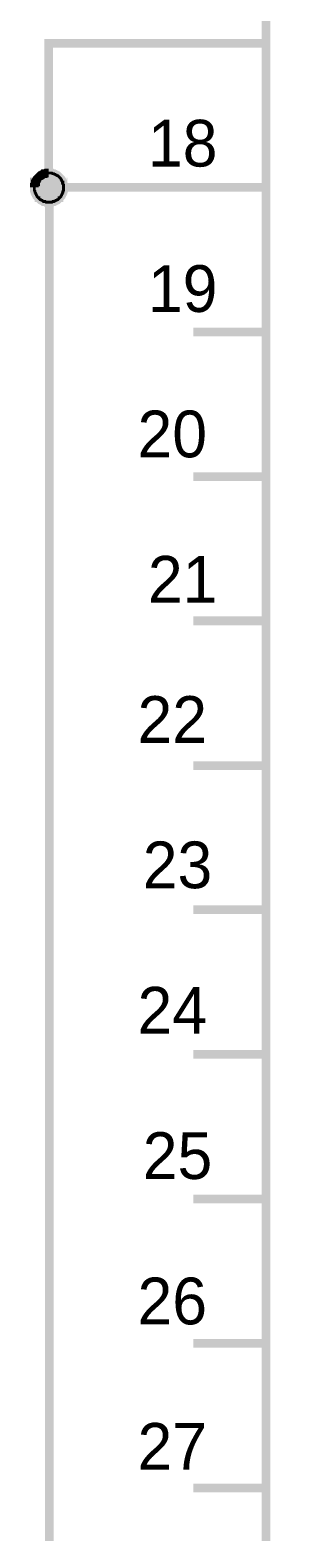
# Model space of a CAD drawing. Header units: millimetres. Extents: x 0 to 841, y 0 to 594.
# Drawn here: x 676.8 to 685.9, y 186 to 237.9 of the extents above; entities that cross this region are included whole.
import ezdxf

# ---------------------------------------------------------------- set-up
doc = ezdxf.new("R2010")
doc.units = ezdxf.units.MM
doc.layers.add('Sheet', color=255, linetype='Continuous')

msp = doc.modelspace()

# ---------------------------------------------------------------- linework, layer by layer
at = {"layer": 'Sheet', "const_width": 0.3}
msp.add_lwpolyline([(685.008, 322.469), (742.5, 322.469), (742.5, 147.467), (685.008, 147.467), (685.008, 322.469)], close=True, dxfattribs=at)
at = {"layer": 'Sheet'}
for points, const_width in [([(682.493, 237.483), (677.485, 237.483), (677.485, 232.497)], 0.3), ([(684.986, 237.483), (682.493, 237.483)], 0.3), ([(676.991, 232.497), (676.991, 232.52), (676.991, 232.542), (676.991, 232.565), (676.991, 232.587), (677.013, 232.61), (677.013, 232.632), (677.013, 232.677), (677.036, 232.677), (677.036, 232.699), (677.058, 232.722), (677.058, 232.744), (677.08, 232.767), (677.08, 232.789), (677.103, 232.812), (677.125, 232.834), (677.148, 232.857), (677.148, 232.857), (677.17, 232.879), (677.193, 232.902), (677.215, 232.902), (677.238, 232.924), (677.26, 232.924), (677.283, 232.946), (677.283, 232.946), (677.305, 232.969), (677.35, 232.969), (677.372, 232.969), (677.395, 232.991), (677.417, 232.991), (677.44, 232.991), (677.462, 232.991), (677.485, 232.991)], 0.3), ([(676.991, 232.497), (676.991, 232.52), (676.991, 232.542), (676.991, 232.565), (676.991, 232.587), (677.013, 232.61), (677.013, 232.632), (677.013, 232.677), (677.036, 232.677), (677.036, 232.699), (677.058, 232.722), (677.058, 232.744), (677.08, 232.767), (677.08, 232.789), (677.103, 232.812), (677.125, 232.834), (677.148, 232.857), (677.148, 232.857), (677.17, 232.879), (677.193, 232.902), (677.215, 232.902), (677.238, 232.924), (677.26, 232.924), (677.283, 232.946), (677.283, 232.946), (677.305, 232.969), (677.35, 232.969), (677.372, 232.969), (677.395, 232.991), (677.417, 232.991), (677.44, 232.991), (677.462, 232.991), (677.485, 232.991)], 0.3), ([(676.991, 232.497), (676.991, 232.52), (676.991, 232.542), (676.991, 232.565), (676.991, 232.587), (677.013, 232.61), (677.013, 232.632), (677.013, 232.677), (677.036, 232.677), (677.036, 232.699), (677.058, 232.722), (677.058, 232.744), (677.08, 232.767), (677.08, 232.789), (677.103, 232.812), (677.125, 232.834), (677.148, 232.857), (677.148, 232.857), (677.17, 232.879), (677.193, 232.902), (677.215, 232.902), (677.238, 232.924), (677.26, 232.924), (677.283, 232.946), (677.283, 232.946), (677.305, 232.969), (677.35, 232.969), (677.372, 232.969), (677.395, 232.991), (677.417, 232.991), (677.44, 232.991), (677.462, 232.991), (677.485, 232.991)], 0.3), ([(676.991, 232.497), (676.991, 232.52), (676.991, 232.542), (676.991, 232.565), (676.991, 232.587), (677.013, 232.61), (677.013, 232.632), (677.013, 232.677), (677.036, 232.677), (677.036, 232.699), (677.058, 232.722), (677.058, 232.744), (677.08, 232.767), (677.08, 232.789), (677.103, 232.812), (677.125, 232.834), (677.148, 232.857), (677.148, 232.857), (677.17, 232.879), (677.193, 232.902), (677.215, 232.902), (677.238, 232.924), (677.26, 232.924), (677.283, 232.946), (677.283, 232.946), (677.305, 232.969), (677.35, 232.969), (677.372, 232.969), (677.395, 232.991), (677.417, 232.991), (677.44, 232.991), (677.462, 232.991), (677.485, 232.991)], 0.3), ([(676.991, 232.497), (676.991, 232.52), (676.991, 232.542), (676.991, 232.565), (676.991, 232.587), (677.013, 232.61), (677.013, 232.632), (677.013, 232.677), (677.036, 232.677), (677.036, 232.699), (677.058, 232.722), (677.058, 232.744), (677.08, 232.767), (677.08, 232.789), (677.103, 232.812), (677.125, 232.834), (677.148, 232.857), (677.148, 232.857), (677.17, 232.879), (677.193, 232.902), (677.215, 232.902), (677.238, 232.924), (677.26, 232.924), (677.283, 232.946), (677.283, 232.946), (677.305, 232.969), (677.35, 232.969), (677.372, 232.969), (677.395, 232.991), (677.417, 232.991), (677.44, 232.991), (677.462, 232.991), (677.485, 232.991)], 0.0991), ([(676.991, 232.497), (676.991, 232.52), (676.991, 232.542), (676.991, 232.565), (676.991, 232.587), (677.013, 232.61), (677.013, 232.632), (677.013, 232.677), (677.036, 232.677), (677.036, 232.699), (677.058, 232.722), (677.058, 232.744), (677.08, 232.767), (677.08, 232.789), (677.103, 232.812), (677.125, 232.834), (677.148, 232.857), (677.148, 232.857), (677.17, 232.879), (677.193, 232.902), (677.215, 232.902), (677.238, 232.924), (677.26, 232.924), (677.283, 232.946), (677.283, 232.946), (677.305, 232.969), (677.35, 232.969), (677.372, 232.969), (677.395, 232.991), (677.417, 232.991), (677.44, 232.991), (677.462, 232.991), (677.485, 232.991)], 0.0991), ([(676.991, 232.497), (676.991, 232.52), (676.991, 232.542), (676.991, 232.565), (676.991, 232.587), (677.013, 232.61), (677.013, 232.632), (677.013, 232.677), (677.036, 232.677), (677.036, 232.699), (677.058, 232.722), (677.058, 232.744), (677.08, 232.767), (677.08, 232.789), (677.103, 232.812), (677.125, 232.834), (677.148, 232.857), (677.148, 232.857), (677.17, 232.879), (677.193, 232.902), (677.215, 232.902), (677.238, 232.924), (677.26, 232.924), (677.283, 232.946), (677.283, 232.946), (677.305, 232.969), (677.35, 232.969), (677.372, 232.969), (677.395, 232.991), (677.417, 232.991), (677.44, 232.991), (677.462, 232.991), (677.485, 232.991)], 0.0991), ([(676.991, 232.497), (676.991, 232.52), (676.991, 232.542), (676.991, 232.565), (676.991, 232.587), (677.013, 232.61), (677.013, 232.632), (677.013, 232.677), (677.036, 232.677), (677.036, 232.699), (677.058, 232.722), (677.058, 232.744), (677.08, 232.767), (677.08, 232.789), (677.103, 232.812), (677.125, 232.834), (677.148, 232.857), (677.148, 232.857), (677.17, 232.879), (677.193, 232.902), (677.215, 232.902), (677.238, 232.924), (677.26, 232.924), (677.283, 232.946), (677.283, 232.946), (677.305, 232.969), (677.35, 232.969), (677.372, 232.969), (677.395, 232.991), (677.417, 232.991), (677.44, 232.991), (677.462, 232.991), (677.485, 232.991)], 0.0991), ([(677.485, 232.991), (677.485, 232.991)], 0.3), ([(677.485, 232.991), (677.507, 232.991), (677.53, 232.991), (677.575, 232.991), (677.597, 232.991), (677.619, 232.969), (677.642, 232.969), (677.664, 232.969), (677.687, 232.946), (677.709, 232.946), (677.732, 232.924), (677.754, 232.924), (677.777, 232.902), (677.799, 232.902), (677.822, 232.879), (677.844, 232.857), (677.844, 232.857), (677.866, 232.834), (677.889, 232.812), (677.911, 232.789), (677.911, 232.767), (677.934, 232.744), (677.934, 232.722), (677.956, 232.699), (677.956, 232.677), (677.979, 232.677), (677.979, 232.632), (677.979, 232.61), (678.001, 232.587), (678.001, 232.565), (678.001, 232.542), (678.001, 232.52), (678.001, 232.497)], 0.3), ([(677.485, 232.991), (677.485, 232.991)], 0.3), ([(677.485, 232.991), (677.507, 232.991), (677.53, 232.991), (677.575, 232.991), (677.597, 232.991), (677.619, 232.969), (677.642, 232.969), (677.664, 232.969), (677.687, 232.946), (677.709, 232.946), (677.732, 232.924), (677.754, 232.924), (677.777, 232.902), (677.799, 232.902), (677.822, 232.879), (677.844, 232.857), (677.844, 232.857), (677.866, 232.834), (677.889, 232.812), (677.911, 232.789), (677.911, 232.767), (677.934, 232.744), (677.934, 232.722), (677.956, 232.699), (677.956, 232.677), (677.979, 232.677), (677.979, 232.632), (677.979, 232.61), (678.001, 232.587), (678.001, 232.565), (678.001, 232.542), (678.001, 232.52), (678.001, 232.497)], 0.3), ([(677.485, 232.991), (677.485, 232.991)], 0.3), ([(677.485, 232.991), (677.507, 232.991), (677.53, 232.991), (677.575, 232.991), (677.597, 232.991), (677.619, 232.969), (677.642, 232.969), (677.664, 232.969), (677.687, 232.946), (677.709, 232.946), (677.732, 232.924), (677.754, 232.924), (677.777, 232.902), (677.799, 232.902), (677.822, 232.879), (677.844, 232.857), (677.844, 232.857), (677.866, 232.834), (677.889, 232.812), (677.911, 232.789), (677.911, 232.767), (677.934, 232.744), (677.934, 232.722), (677.956, 232.699), (677.956, 232.677), (677.979, 232.677), (677.979, 232.632), (677.979, 232.61), (678.001, 232.587), (678.001, 232.565), (678.001, 232.542), (678.001, 232.52), (678.001, 232.497)], 0.3), ([(677.485, 232.991), (677.485, 232.991)], 0.3), ([(677.485, 232.991), (677.507, 232.991), (677.53, 232.991), (677.575, 232.991), (677.597, 232.991), (677.619, 232.969), (677.642, 232.969), (677.664, 232.969), (677.687, 232.946), (677.709, 232.946), (677.732, 232.924), (677.754, 232.924), (677.777, 232.902), (677.799, 232.902), (677.822, 232.879), (677.844, 232.857), (677.844, 232.857), (677.866, 232.834), (677.889, 232.812), (677.911, 232.789), (677.911, 232.767), (677.934, 232.744), (677.934, 232.722), (677.956, 232.699), (677.956, 232.677), (677.979, 232.677), (677.979, 232.632), (677.979, 232.61), (678.001, 232.587), (678.001, 232.565), (678.001, 232.542), (678.001, 232.52), (678.001, 232.497)], 0.3), ([(677.485, 232.991), (677.485, 232.991)], 0.0991), ([(677.485, 232.991), (677.507, 232.991), (677.53, 232.991), (677.575, 232.991), (677.597, 232.991), (677.619, 232.969), (677.642, 232.969), (677.664, 232.969), (677.687, 232.946), (677.709, 232.946), (677.732, 232.924), (677.754, 232.924), (677.777, 232.902), (677.799, 232.902), (677.822, 232.879), (677.844, 232.857), (677.844, 232.857), (677.866, 232.834), (677.889, 232.812), (677.911, 232.789), (677.911, 232.767), (677.934, 232.744), (677.934, 232.722), (677.956, 232.699), (677.956, 232.677), (677.979, 232.677), (677.979, 232.632), (677.979, 232.61), (678.001, 232.587), (678.001, 232.565), (678.001, 232.542), (678.001, 232.52), (678.001, 232.497)], 0.0991), ([(677.485, 232.991), (677.485, 232.991)], 0.0991), ([(677.485, 232.991), (677.507, 232.991), (677.53, 232.991), (677.575, 232.991), (677.597, 232.991), (677.619, 232.969), (677.642, 232.969), (677.664, 232.969), (677.687, 232.946), (677.709, 232.946), (677.732, 232.924), (677.754, 232.924), (677.777, 232.902), (677.799, 232.902), (677.822, 232.879), (677.844, 232.857), (677.844, 232.857), (677.866, 232.834), (677.889, 232.812), (677.911, 232.789), (677.911, 232.767), (677.934, 232.744), (677.934, 232.722), (677.956, 232.699), (677.956, 232.677), (677.979, 232.677), (677.979, 232.632), (677.979, 232.61), (678.001, 232.587), (678.001, 232.565), (678.001, 232.542), (678.001, 232.52), (678.001, 232.497)], 0.0991), ([(677.485, 232.991), (677.485, 232.991)], 0.0991), ([(677.485, 232.991), (677.507, 232.991), (677.53, 232.991), (677.575, 232.991), (677.597, 232.991), (677.619, 232.969), (677.642, 232.969), (677.664, 232.969), (677.687, 232.946), (677.709, 232.946), (677.732, 232.924), (677.754, 232.924), (677.777, 232.902), (677.799, 232.902), (677.822, 232.879), (677.844, 232.857), (677.844, 232.857), (677.866, 232.834), (677.889, 232.812), (677.911, 232.789), (677.911, 232.767), (677.934, 232.744), (677.934, 232.722), (677.956, 232.699), (677.956, 232.677), (677.979, 232.677), (677.979, 232.632), (677.979, 232.61), (678.001, 232.587), (678.001, 232.565), (678.001, 232.542), (678.001, 232.52), (678.001, 232.497)], 0.0991), ([(677.485, 232.991), (677.485, 232.991)], 0.0991), ([(677.485, 232.991), (677.507, 232.991), (677.53, 232.991), (677.575, 232.991), (677.597, 232.991), (677.619, 232.969), (677.642, 232.969), (677.664, 232.969), (677.687, 232.946), (677.709, 232.946), (677.732, 232.924), (677.754, 232.924), (677.777, 232.902), (677.799, 232.902), (677.822, 232.879), (677.844, 232.857), (677.844, 232.857), (677.866, 232.834), (677.889, 232.812), (677.911, 232.789), (677.911, 232.767), (677.934, 232.744), (677.934, 232.722), (677.956, 232.699), (677.956, 232.677), (677.979, 232.677), (677.979, 232.632), (677.979, 232.61), (678.001, 232.587), (678.001, 232.565), (678.001, 232.542), (678.001, 232.52), (678.001, 232.497)], 0.0991), ([(677.485, 231.981), (677.462, 231.981), (677.44, 231.981), (677.417, 231.981), (677.395, 231.981), (677.372, 232.003), (677.35, 232.003), (677.305, 232.003), (677.283, 232.026), (677.283, 232.026), (677.26, 232.048), (677.238, 232.048), (677.215, 232.071), (677.193, 232.071), (677.17, 232.093), (677.148, 232.115), (677.148, 232.138), (677.125, 232.138), (677.103, 232.16), (677.08, 232.183), (677.08, 232.205), (677.058, 232.228), (677.058, 232.25), (677.036, 232.273), (677.036, 232.295), (677.013, 232.318), (677.013, 232.34), (677.013, 232.363), (676.991, 232.385), (676.991, 232.407), (676.991, 232.452), (676.991, 232.475), (676.991, 232.497)], 0.3), ([(676.991, 232.497), (676.991, 232.497)], 0.3), ([(677.485, 231.981), (677.462, 231.981), (677.44, 231.981), (677.417, 231.981), (677.395, 231.981), (677.372, 232.003), (677.35, 232.003), (677.305, 232.003), (677.283, 232.026), (677.283, 232.026), (677.26, 232.048), (677.238, 232.048), (677.215, 232.071), (677.193, 232.071), (677.17, 232.093), (677.148, 232.115), (677.148, 232.138), (677.125, 232.138), (677.103, 232.16), (677.08, 232.183), (677.08, 232.205), (677.058, 232.228), (677.058, 232.25), (677.036, 232.273), (677.036, 232.295), (677.013, 232.318), (677.013, 232.34), (677.013, 232.363), (676.991, 232.385), (676.991, 232.407), (676.991, 232.452), (676.991, 232.475), (676.991, 232.497)], 0.3), ([(676.991, 232.497), (676.991, 232.497)], 0.3), ([(677.485, 231.981), (677.462, 231.981), (677.44, 231.981), (677.417, 231.981), (677.395, 231.981), (677.372, 232.003), (677.35, 232.003), (677.305, 232.003), (677.283, 232.026), (677.283, 232.026), (677.26, 232.048), (677.238, 232.048), (677.215, 232.071), (677.193, 232.071), (677.17, 232.093), (677.148, 232.115), (677.148, 232.138), (677.125, 232.138), (677.103, 232.16), (677.08, 232.183), (677.08, 232.205), (677.058, 232.228), (677.058, 232.25), (677.036, 232.273), (677.036, 232.295), (677.013, 232.318), (677.013, 232.34), (677.013, 232.363), (676.991, 232.385), (676.991, 232.407), (676.991, 232.452), (676.991, 232.475), (676.991, 232.497)], 0.3), ([(676.991, 232.497), (676.991, 232.497)], 0.3), ([(677.485, 231.981), (677.462, 231.981), (677.44, 231.981), (677.417, 231.981), (677.395, 231.981), (677.372, 232.003), (677.35, 232.003), (677.305, 232.003), (677.283, 232.026), (677.283, 232.026), (677.26, 232.048), (677.238, 232.048), (677.215, 232.071), (677.193, 232.071), (677.17, 232.093), (677.148, 232.115), (677.148, 232.138), (677.125, 232.138), (677.103, 232.16), (677.08, 232.183), (677.08, 232.205), (677.058, 232.228), (677.058, 232.25), (677.036, 232.273), (677.036, 232.295), (677.013, 232.318), (677.013, 232.34), (677.013, 232.363), (676.991, 232.385), (676.991, 232.407), (676.991, 232.452), (676.991, 232.475), (676.991, 232.497)], 0.3), ([(676.991, 232.497), (676.991, 232.497)], 0.3), ([(677.485, 231.981), (677.462, 231.981), (677.44, 231.981), (677.417, 231.981), (677.395, 231.981), (677.372, 232.003), (677.35, 232.003), (677.305, 232.003), (677.283, 232.026), (677.283, 232.026), (677.26, 232.048), (677.238, 232.048), (677.215, 232.071), (677.193, 232.071), (677.17, 232.093), (677.148, 232.115), (677.148, 232.138), (677.125, 232.138), (677.103, 232.16), (677.08, 232.183), (677.08, 232.205), (677.058, 232.228), (677.058, 232.25), (677.036, 232.273), (677.036, 232.295), (677.013, 232.318), (677.013, 232.34), (677.013, 232.363), (676.991, 232.385), (676.991, 232.407), (676.991, 232.452), (676.991, 232.475), (676.991, 232.497)], 0.0991), ([(676.991, 232.497), (676.991, 232.497)], 0.0991), ([(677.485, 231.981), (677.462, 231.981), (677.44, 231.981), (677.417, 231.981), (677.395, 231.981), (677.372, 232.003), (677.35, 232.003), (677.305, 232.003), (677.283, 232.026), (677.283, 232.026), (677.26, 232.048), (677.238, 232.048), (677.215, 232.071), (677.193, 232.071), (677.17, 232.093), (677.148, 232.115), (677.148, 232.138), (677.125, 232.138), (677.103, 232.16), (677.08, 232.183), (677.08, 232.205), (677.058, 232.228), (677.058, 232.25), (677.036, 232.273), (677.036, 232.295), (677.013, 232.318), (677.013, 232.34), (677.013, 232.363), (676.991, 232.385), (676.991, 232.407), (676.991, 232.452), (676.991, 232.475), (676.991, 232.497)], 0.0991), ([(676.991, 232.497), (676.991, 232.497)], 0.0991), ([(677.485, 231.981), (677.462, 231.981), (677.44, 231.981), (677.417, 231.981), (677.395, 231.981), (677.372, 232.003), (677.35, 232.003), (677.305, 232.003), (677.283, 232.026), (677.283, 232.026), (677.26, 232.048), (677.238, 232.048), (677.215, 232.071), (677.193, 232.071), (677.17, 232.093), (677.148, 232.115), (677.148, 232.138), (677.125, 232.138), (677.103, 232.16), (677.08, 232.183), (677.08, 232.205), (677.058, 232.228), (677.058, 232.25), (677.036, 232.273), (677.036, 232.295), (677.013, 232.318), (677.013, 232.34), (677.013, 232.363), (676.991, 232.385), (676.991, 232.407), (676.991, 232.452), (676.991, 232.475), (676.991, 232.497)], 0.0991), ([(676.991, 232.497), (676.991, 232.497)], 0.0991), ([(677.485, 231.981), (677.462, 231.981), (677.44, 231.981), (677.417, 231.981), (677.395, 231.981), (677.372, 232.003), (677.35, 232.003), (677.305, 232.003), (677.283, 232.026), (677.283, 232.026), (677.26, 232.048), (677.238, 232.048), (677.215, 232.071), (677.193, 232.071), (677.17, 232.093), (677.148, 232.115), (677.148, 232.138), (677.125, 232.138), (677.103, 232.16), (677.08, 232.183), (677.08, 232.205), (677.058, 232.228), (677.058, 232.25), (677.036, 232.273), (677.036, 232.295), (677.013, 232.318), (677.013, 232.34), (677.013, 232.363), (676.991, 232.385), (676.991, 232.407), (676.991, 232.452), (676.991, 232.475), (676.991, 232.497)], 0.0991), ([(676.991, 232.497), (676.991, 232.497)], 0.0991), ([(678.001, 232.497), (678.001, 232.475), (678.001, 232.452), (678.001, 232.407), (678.001, 232.385), (677.979, 232.363), (677.979, 232.34), (677.979, 232.318), (677.956, 232.295), (677.956, 232.273), (677.934, 232.25), (677.934, 232.228), (677.911, 232.205), (677.911, 232.183), (677.889, 232.16), (677.866, 232.138), (677.844, 232.138), (677.844, 232.115), (677.822, 232.093), (677.799, 232.071), (677.777, 232.071), (677.754, 232.048), (677.732, 232.048), (677.709, 232.026), (677.687, 232.026), (677.664, 232.003), (677.642, 232.003), (677.619, 232.003), (677.597, 231.981), (677.575, 231.981), (677.53, 231.981), (677.507, 231.981), (677.485, 231.981)], 0.3), ([(678.001, 232.497), (678.001, 232.475), (678.001, 232.452), (678.001, 232.407), (678.001, 232.385), (677.979, 232.363), (677.979, 232.34), (677.979, 232.318), (677.956, 232.295), (677.956, 232.273), (677.934, 232.25), (677.934, 232.228), (677.911, 232.205), (677.911, 232.183), (677.889, 232.16), (677.866, 232.138), (677.844, 232.138), (677.844, 232.115), (677.822, 232.093), (677.799, 232.071), (677.777, 232.071), (677.754, 232.048), (677.732, 232.048), (677.709, 232.026), (677.687, 232.026), (677.664, 232.003), (677.642, 232.003), (677.619, 232.003), (677.597, 231.981), (677.575, 231.981), (677.53, 231.981), (677.507, 231.981), (677.485, 231.981)], 0.3), ([(678.001, 232.497), (678.001, 232.475), (678.001, 232.452), (678.001, 232.407), (678.001, 232.385), (677.979, 232.363), (677.979, 232.34), (677.979, 232.318), (677.956, 232.295), (677.956, 232.273), (677.934, 232.25), (677.934, 232.228), (677.911, 232.205), (677.911, 232.183), (677.889, 232.16), (677.866, 232.138), (677.844, 232.138), (677.844, 232.115), (677.822, 232.093), (677.799, 232.071), (677.777, 232.071), (677.754, 232.048), (677.732, 232.048), (677.709, 232.026), (677.687, 232.026), (677.664, 232.003), (677.642, 232.003), (677.619, 232.003), (677.597, 231.981), (677.575, 231.981), (677.53, 231.981), (677.507, 231.981), (677.485, 231.981)], 0.3), ([(678.001, 232.497), (678.001, 232.475), (678.001, 232.452), (678.001, 232.407), (678.001, 232.385), (677.979, 232.363), (677.979, 232.34), (677.979, 232.318), (677.956, 232.295), (677.956, 232.273), (677.934, 232.25), (677.934, 232.228), (677.911, 232.205), (677.911, 232.183), (677.889, 232.16), (677.866, 232.138), (677.844, 232.138), (677.844, 232.115), (677.822, 232.093), (677.799, 232.071), (677.777, 232.071), (677.754, 232.048), (677.732, 232.048), (677.709, 232.026), (677.687, 232.026), (677.664, 232.003), (677.642, 232.003), (677.619, 232.003), (677.597, 231.981), (677.575, 231.981), (677.53, 231.981), (677.507, 231.981), (677.485, 231.981)], 0.3), ([(682.493, 232.497), (682.493, 232.497), (677.507, 232.497), (677.507, 177.472), (677.507, 142.481), (754.987, 142.481)], 0.3), ([(678.001, 232.497), (678.001, 232.475), (678.001, 232.452), (678.001, 232.407), (678.001, 232.385), (677.979, 232.363), (677.979, 232.34), (677.979, 232.318), (677.956, 232.295), (677.956, 232.273), (677.934, 232.25), (677.934, 232.228), (677.911, 232.205), (677.911, 232.183), (677.889, 232.16), (677.866, 232.138), (677.844, 232.138), (677.844, 232.115), (677.822, 232.093), (677.799, 232.071), (677.777, 232.071), (677.754, 232.048), (677.732, 232.048), (677.709, 232.026), (677.687, 232.026), (677.664, 232.003), (677.642, 232.003), (677.619, 232.003), (677.597, 231.981), (677.575, 231.981), (677.53, 231.981), (677.507, 231.981), (677.485, 231.981)], 0.0991), ([(678.001, 232.497), (678.001, 232.475), (678.001, 232.452), (678.001, 232.407), (678.001, 232.385), (677.979, 232.363), (677.979, 232.34), (677.979, 232.318), (677.956, 232.295), (677.956, 232.273), (677.934, 232.25), (677.934, 232.228), (677.911, 232.205), (677.911, 232.183), (677.889, 232.16), (677.866, 232.138), (677.844, 232.138), (677.844, 232.115), (677.822, 232.093), (677.799, 232.071), (677.777, 232.071), (677.754, 232.048), (677.732, 232.048), (677.709, 232.026), (677.687, 232.026), (677.664, 232.003), (677.642, 232.003), (677.619, 232.003), (677.597, 231.981), (677.575, 231.981), (677.53, 231.981), (677.507, 231.981), (677.485, 231.981)], 0.0991), ([(678.001, 232.497), (678.001, 232.475), (678.001, 232.452), (678.001, 232.407), (678.001, 232.385), (677.979, 232.363), (677.979, 232.34), (677.979, 232.318), (677.956, 232.295), (677.956, 232.273), (677.934, 232.25), (677.934, 232.228), (677.911, 232.205), (677.911, 232.183), (677.889, 232.16), (677.866, 232.138), (677.844, 232.138), (677.844, 232.115), (677.822, 232.093), (677.799, 232.071), (677.777, 232.071), (677.754, 232.048), (677.732, 232.048), (677.709, 232.026), (677.687, 232.026), (677.664, 232.003), (677.642, 232.003), (677.619, 232.003), (677.597, 231.981), (677.575, 231.981), (677.53, 231.981), (677.507, 231.981), (677.485, 231.981)], 0.0991), ([(678.001, 232.497), (678.001, 232.475), (678.001, 232.452), (678.001, 232.407), (678.001, 232.385), (677.979, 232.363), (677.979, 232.34), (677.979, 232.318), (677.956, 232.295), (677.956, 232.273), (677.934, 232.25), (677.934, 232.228), (677.911, 232.205), (677.911, 232.183), (677.889, 232.16), (677.866, 232.138), (677.844, 232.138), (677.844, 232.115), (677.822, 232.093), (677.799, 232.071), (677.777, 232.071), (677.754, 232.048), (677.732, 232.048), (677.709, 232.026), (677.687, 232.026), (677.664, 232.003), (677.642, 232.003), (677.619, 232.003), (677.597, 231.981), (677.575, 231.981), (677.53, 231.981), (677.507, 231.981), (677.485, 231.981)], 0.0991), ([(678.001, 232.497), (678.001, 232.497), (678.001, 232.497), (678.001, 232.497), (678.001, 232.497), (678.001, 232.497), (678.001, 232.497), (678.001, 232.497), (678.001, 232.497), (678.001, 232.497), (678.001, 232.497), (678.001, 232.497), (678.001, 232.497), (678.001, 232.497), (678.001, 232.497), (678.001, 232.497), (678.001, 232.497), (678.001, 232.497), (678.001, 232.497), (678.001, 232.497), (678.001, 232.497), (678.001, 232.497), (678.001, 232.497), (678.001, 232.497), (678.001, 232.497), (678.001, 232.497), (678.001, 232.497), (678.001, 232.497), (678.001, 232.497), (678.001, 232.497), (678.001, 232.497), (678.001, 232.497), (678.001, 232.497)], 0.3), ([(678.001, 232.497), (678.001, 232.497)], 0.3), ([(678.001, 232.497), (678.001, 232.497), (678.001, 232.497), (678.001, 232.497), (678.001, 232.497), (678.001, 232.497), (678.001, 232.497), (678.001, 232.497), (678.001, 232.497), (678.001, 232.497), (678.001, 232.497), (678.001, 232.497), (678.001, 232.497), (678.001, 232.497), (678.001, 232.497), (678.001, 232.497), (678.001, 232.497), (678.001, 232.497), (678.001, 232.497), (678.001, 232.497), (678.001, 232.497), (678.001, 232.497), (678.001, 232.497), (678.001, 232.497), (678.001, 232.497), (678.001, 232.497), (678.001, 232.497), (678.001, 232.497), (678.001, 232.497), (678.001, 232.497), (678.001, 232.497), (678.001, 232.497), (678.001, 232.497)], 0.3), ([(678.001, 232.497), (678.001, 232.497)], 0.3), ([(678.001, 232.497), (678.001, 232.497), (678.001, 232.497), (678.001, 232.497), (678.001, 232.497), (678.001, 232.497), (678.001, 232.497), (678.001, 232.497), (678.001, 232.497), (678.001, 232.497), (678.001, 232.497), (678.001, 232.497), (678.001, 232.497), (678.001, 232.497), (678.001, 232.497), (678.001, 232.497), (678.001, 232.497), (678.001, 232.497), (678.001, 232.497), (678.001, 232.497), (678.001, 232.497), (678.001, 232.497), (678.001, 232.497), (678.001, 232.497), (678.001, 232.497), (678.001, 232.497), (678.001, 232.497), (678.001, 232.497), (678.001, 232.497), (678.001, 232.497), (678.001, 232.497), (678.001, 232.497), (678.001, 232.497)], 0.3), ([(678.001, 232.497), (678.001, 232.497)], 0.3), ([(678.001, 232.497), (678.001, 232.497), (678.001, 232.497), (678.001, 232.497), (678.001, 232.497), (678.001, 232.497), (678.001, 232.497), (678.001, 232.497), (678.001, 232.497), (678.001, 232.497), (678.001, 232.497), (678.001, 232.497), (678.001, 232.497), (678.001, 232.497), (678.001, 232.497), (678.001, 232.497), (678.001, 232.497), (678.001, 232.497), (678.001, 232.497), (678.001, 232.497), (678.001, 232.497), (678.001, 232.497), (678.001, 232.497), (678.001, 232.497), (678.001, 232.497), (678.001, 232.497), (678.001, 232.497), (678.001, 232.497), (678.001, 232.497), (678.001, 232.497), (678.001, 232.497), (678.001, 232.497), (678.001, 232.497)], 0.3), ([(678.001, 232.497), (678.001, 232.497)], 0.3), ([(678.001, 232.497), (678.001, 232.497), (678.001, 232.497), (678.001, 232.497), (678.001, 232.497), (678.001, 232.497), (678.001, 232.497), (678.001, 232.497), (678.001, 232.497), (678.001, 232.497), (678.001, 232.497), (678.001, 232.497), (678.001, 232.497), (678.001, 232.497), (678.001, 232.497), (678.001, 232.497), (678.001, 232.497), (678.001, 232.497), (678.001, 232.497), (678.001, 232.497), (678.001, 232.497), (678.001, 232.497), (678.001, 232.497), (678.001, 232.497), (678.001, 232.497), (678.001, 232.497), (678.001, 232.497), (678.001, 232.497), (678.001, 232.497), (678.001, 232.497), (678.001, 232.497), (678.001, 232.497), (678.001, 232.497)], 0.0991), ([(678.001, 232.497), (678.001, 232.497)], 0.0991), ([(678.001, 232.497), (678.001, 232.497), (678.001, 232.497), (678.001, 232.497), (678.001, 232.497), (678.001, 232.497), (678.001, 232.497), (678.001, 232.497), (678.001, 232.497), (678.001, 232.497), (678.001, 232.497), (678.001, 232.497), (678.001, 232.497), (678.001, 232.497), (678.001, 232.497), (678.001, 232.497), (678.001, 232.497), (678.001, 232.497), (678.001, 232.497), (678.001, 232.497), (678.001, 232.497), (678.001, 232.497), (678.001, 232.497), (678.001, 232.497), (678.001, 232.497), (678.001, 232.497), (678.001, 232.497), (678.001, 232.497), (678.001, 232.497), (678.001, 232.497), (678.001, 232.497), (678.001, 232.497), (678.001, 232.497)], 0.0991), ([(678.001, 232.497), (678.001, 232.497)], 0.0991), ([(678.001, 232.497), (678.001, 232.497), (678.001, 232.497), (678.001, 232.497), (678.001, 232.497), (678.001, 232.497), (678.001, 232.497), (678.001, 232.497), (678.001, 232.497), (678.001, 232.497), (678.001, 232.497), (678.001, 232.497), (678.001, 232.497), (678.001, 232.497), (678.001, 232.497), (678.001, 232.497), (678.001, 232.497), (678.001, 232.497), (678.001, 232.497), (678.001, 232.497), (678.001, 232.497), (678.001, 232.497), (678.001, 232.497), (678.001, 232.497), (678.001, 232.497), (678.001, 232.497), (678.001, 232.497), (678.001, 232.497), (678.001, 232.497), (678.001, 232.497), (678.001, 232.497), (678.001, 232.497), (678.001, 232.497)], 0.0991), ([(678.001, 232.497), (678.001, 232.497)], 0.0991), ([(678.001, 232.497), (678.001, 232.497), (678.001, 232.497), (678.001, 232.497), (678.001, 232.497), (678.001, 232.497), (678.001, 232.497), (678.001, 232.497), (678.001, 232.497), (678.001, 232.497), (678.001, 232.497), (678.001, 232.497), (678.001, 232.497), (678.001, 232.497), (678.001, 232.497), (678.001, 232.497), (678.001, 232.497), (678.001, 232.497), (678.001, 232.497), (678.001, 232.497), (678.001, 232.497), (678.001, 232.497), (678.001, 232.497), (678.001, 232.497), (678.001, 232.497), (678.001, 232.497), (678.001, 232.497), (678.001, 232.497), (678.001, 232.497), (678.001, 232.497), (678.001, 232.497), (678.001, 232.497), (678.001, 232.497)], 0.0991), ([(678.001, 232.497), (678.001, 232.497)], 0.0991), ([(684.986, 232.497), (682.493, 232.497)], 0.3), ([(684.986, 227.489), (682.493, 227.489)], 0.3), ([(684.986, 222.48), (682.493, 222.48)], 0.3), ([(684.986, 217.495), (682.493, 217.495)], 0.3), ([(684.986, 212.486), (682.493, 212.486)], 0.3), ([(684.986, 207.5), (682.493, 207.5)], 0.3), ([(684.986, 202.492), (682.493, 202.492)], 0.3), ([(684.986, 197.483), (682.493, 197.483)], 0.3), ([(684.986, 192.498), (682.493, 192.498)], 0.3), ([(684.986, 187.489), (682.493, 187.489)], 0.3)]:
    msp.add_lwpolyline(points, dxfattribs=dict(at, const_width=const_width))
at = {"layer": 'Sheet', "const_width": 0.508}
msp.add_lwpolyline([(677.246, 232.5, 1), (677.754, 232.5, 1)], format="xyb", close=True, dxfattribs=at)

# ---------------------------------------------------------------- texts
at = {"layer": 'Sheet'}
for s, p in [('18', (680.921, 233.216)), ('19', (680.921, 228.185)), ('20', (680.561, 223.154)), ('21', (680.921, 218.123)), ('22', (680.561, 213.272)), ('23', (680.741, 208.241)), ('24', (680.561, 203.211)), ('25', (680.741, 198.18)), ('26', (680.561, 193.149)), ('27', (680.561, 188.118))]:
    msp.add_text(s, height=1.6171, dxfattribs=at).set_placement(p)

doc.saveas('drawing.dxf')
